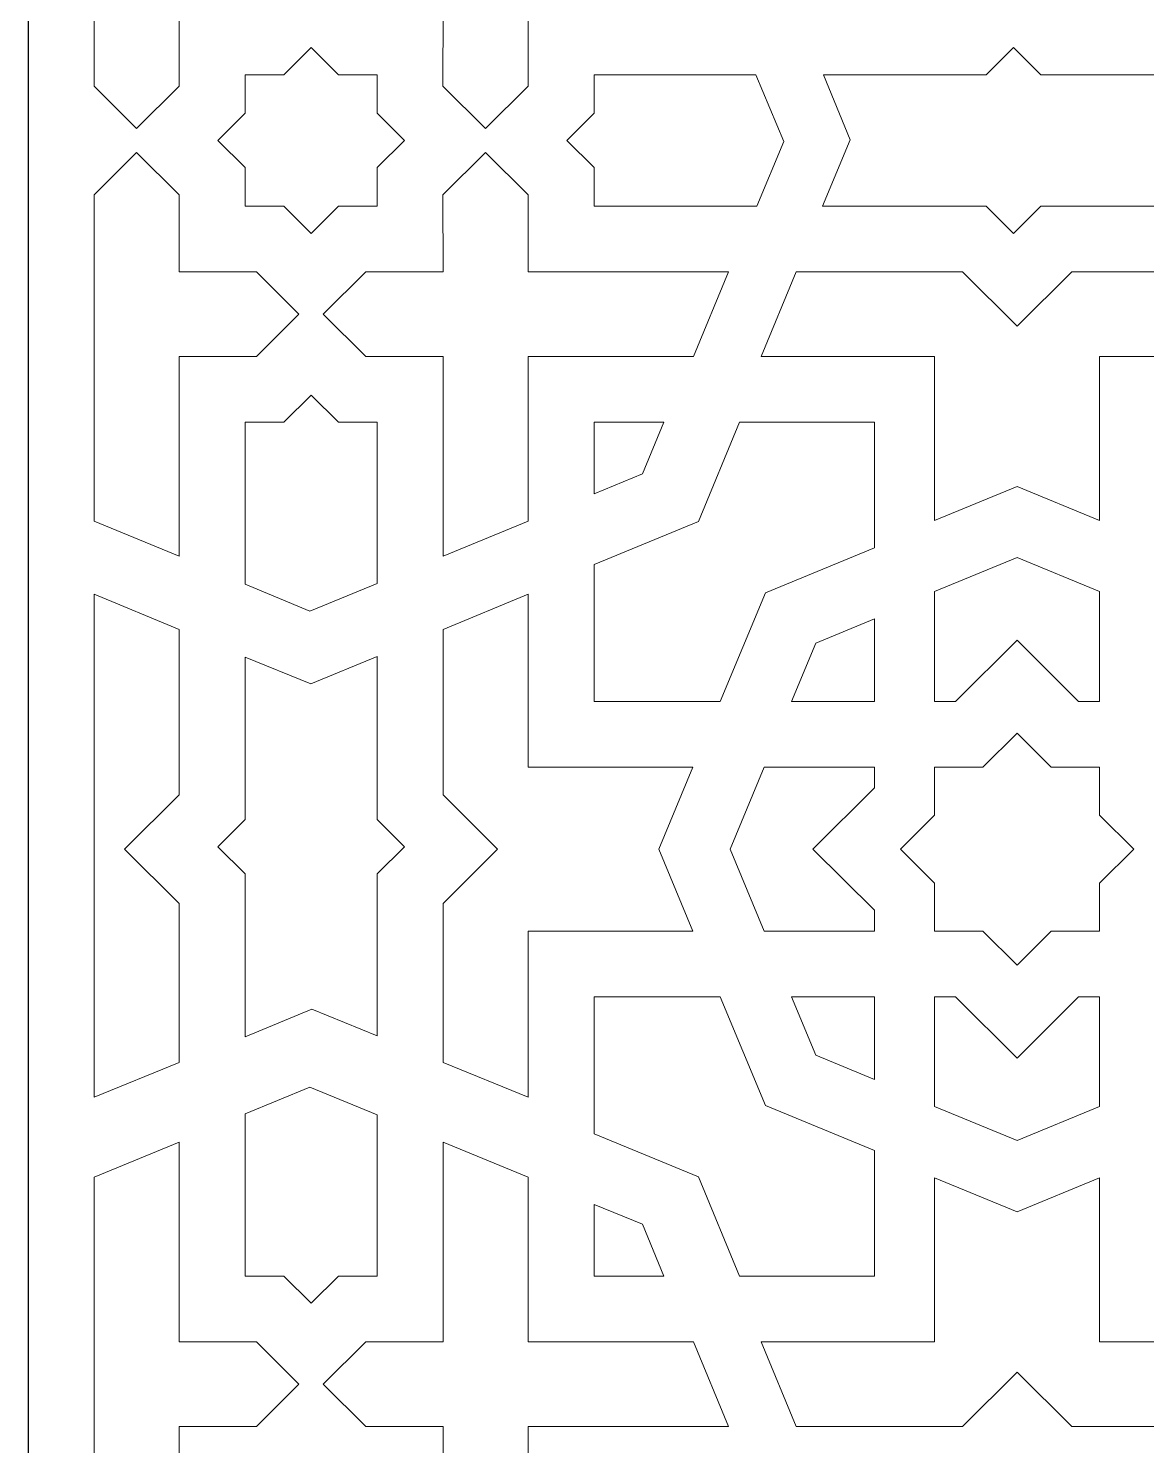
# Model space of a CAD drawing. Header units: millimetres. Extents: x -336 to 403, y -1299 to 1030.
# Drawn here: x -336 to 82, y -92 to 437 of the extents above; entities that cross this region are included whole.
import ezdxf

# ---------------------------------------------------------------- set-up
doc = ezdxf.new("R2010")
doc.units = ezdxf.units.MM
doc.header["$MEASUREMENT"] = 0
doc.layers.add('Plan 1', color=7, linetype='Continuous')

msp = doc.modelspace()

# ---------------------------------------------------------------- linework, layer by layer
msp.add_lwpolyline([(-335.87, 1030.36), (403.21, 1030.36), (403.21, -1298.6), (-335.87, -1298.6)], close=True)
at = {"layer": 'Plan 1', "color": 250, "lineweight": 20}
for points, knots in [([(-279.52, 476.19), (-279.52, 476.19), (-250.63, 476.19), (-250.63, 476.19), (-250.63, 476.19), (-250.63, 476.19), (-234.72, 460.36), (-234.72, 460.36), (-234.72, 460.36), (-234.72, 460.36), (-250.63, 444.53), (-250.63, 444.53), (-250.63, 444.53), (-250.63, 444.53), (-279.52, 444.53), (-279.52, 444.53), (-279.52, 444.53), (-279.52, 444.53), (-279.52, 444.53), (-279.52, 444.53), (-279.52, 444.53), (-279.52, 444.53), (-279.52, 444.53), (-279.52, 444.53), (-279.52, 444.53), (-279.52, 444.53), (-279.52, 415.77), (-279.52, 415.77), (-279.52, 415.77), (-279.52, 415.77), (-295.42, 399.94), (-295.42, 399.94), (-295.42, 399.94), (-295.42, 399.94), (-311.33, 415.77), (-311.33, 415.77), (-311.33, 415.77), (-311.33, 415.77), (-311.33, 444.53), (-311.33, 444.53), (-311.33, 444.53), (-311.33, 444.53), (-311.33, 476.19), (-311.33, 476.19), (-311.33, 476.19), (-311.33, 476.19), (-311.33, 536.86), (-311.33, 536.86), (-311.33, 536.86), (-311.33, 536.86), (-311.33, 536.86), (-311.33, 536.86), (-311.33, 536.86), (-311.33, 536.86), (-311.33, 537.67), (-311.33, 537.67), (-311.33, 537.67), (-311.33, 537.67), (-279.52, 550.79), (-279.52, 550.79), (-279.52, 550.79), (-279.52, 550.79), (-279.52, 549.97), (-279.52, 549.97), (-279.52, 549.97), (-279.52, 549.97), (-279.52, 549.97), (-279.52, 549.97), (-279.52, 549.97), (-279.52, 549.97), (-279.52, 476.19), (-279.52, 476.19)], [0, 0, 0, 0, 0.052632, 0.052632, 0.052632, 0.052632, 0.105263, 0.105263, 0.105263, 0.105263, 0.157895, 0.157895, 0.157895, 0.157895, 0.210526, 0.210526, 0.210526, 0.210526, 0.263158, 0.263158, 0.263158, 0.263158, 0.315789, 0.315789, 0.315789, 0.315789, 0.368421, 0.368421, 0.368421, 0.368421, 0.421053, 0.421053, 0.421053, 0.421053, 0.473684, 0.473684, 0.473684, 0.473684, 0.526316, 0.526316, 0.526316, 0.526316, 0.578947, 0.578947, 0.578947, 0.578947, 0.631579, 0.631579, 0.631579, 0.631579, 0.684211, 0.684211, 0.684211, 0.684211, 0.736842, 0.736842, 0.736842, 0.736842, 0.789474, 0.789474, 0.789474, 0.789474, 0.842105, 0.842105, 0.842105, 0.842105, 0.894737, 0.894737, 0.894737, 0.894737, 1, 1, 1, 1]), ([(-180.88, 476.19), (-180.88, 476.19), (-209.77, 476.19), (-209.77, 476.19), (-209.77, 476.19), (-209.77, 476.19), (-225.68, 460.36), (-225.68, 460.36), (-225.68, 460.36), (-225.68, 460.36), (-209.77, 444.53), (-209.77, 444.53), (-209.77, 444.53), (-209.77, 444.53), (-180.88, 444.53), (-180.88, 444.53), (-180.88, 444.53), (-180.88, 444.53), (-180.88, 444.53), (-180.88, 444.53), (-180.88, 444.53), (-180.88, 444.53), (-180.88, 444.53), (-180.88, 444.53), (-180.88, 444.53), (-180.88, 444.53), (-180.89, 415.77), (-180.89, 415.77), (-180.89, 415.77), (-180.89, 415.77), (-164.98, 399.94), (-164.98, 399.94), (-164.98, 399.94), (-164.98, 399.94), (-149.07, 415.77), (-149.07, 415.77), (-149.07, 415.77), (-149.07, 415.77), (-149.07, 444.53), (-149.07, 444.53), (-149.07, 444.53), (-149.07, 444.53), (-74.94, 444.53), (-74.94, 444.53), (-74.94, 444.53), (-74.94, 444.53), (-74.94, 444.53), (-74.94, 444.53), (-74.94, 444.53), (-74.94, 444.53), (-74.12, 444.53), (-74.12, 444.53), (-74.12, 444.53), (-74.12, 444.53), (-87.3, 476.19), (-87.3, 476.19), (-87.3, 476.19), (-87.3, 476.19), (-88.12, 476.19), (-88.12, 476.19), (-88.12, 476.19), (-88.12, 476.19), (-88.12, 476.19), (-88.12, 476.19), (-88.12, 476.19), (-88.12, 476.19), (-149.07, 476.19), (-149.07, 476.19), (-149.07, 476.19), (-149.07, 476.19), (-149.07, 536.86), (-149.07, 536.86), (-149.07, 536.86), (-149.07, 536.86), (-149.07, 536.86), (-149.07, 536.86), (-149.07, 536.86), (-149.07, 536.86), (-149.07, 537.67), (-149.07, 537.67), (-149.07, 537.67), (-149.07, 537.67), (-180.88, 550.79), (-180.88, 550.79), (-180.88, 550.79), (-180.88, 550.79), (-180.88, 549.97), (-180.88, 549.97), (-180.88, 549.97), (-180.88, 549.97), (-180.88, 549.97), (-180.88, 549.97), (-180.88, 549.97), (-180.88, 549.97), (-180.88, 476.19), (-180.88, 476.19)], [0, 0, 0, 0, 0.04, 0.04, 0.04, 0.04, 0.08, 0.08, 0.08, 0.08, 0.12, 0.12, 0.12, 0.12, 0.16, 0.16, 0.16, 0.16, 0.2, 0.2, 0.2, 0.2, 0.24, 0.24, 0.24, 0.24, 0.28, 0.28, 0.28, 0.28, 0.32, 0.32, 0.32, 0.32, 0.36, 0.36, 0.36, 0.36, 0.4, 0.4, 0.4, 0.4, 0.44, 0.44, 0.44, 0.44, 0.48, 0.48, 0.48, 0.48, 0.52, 0.52, 0.52, 0.52, 0.56, 0.56, 0.56, 0.56, 0.6, 0.6, 0.6, 0.6, 0.64, 0.64, 0.64, 0.64, 0.68, 0.68, 0.68, 0.68, 0.72, 0.72, 0.72, 0.72, 0.76, 0.76, 0.76, 0.76, 0.8, 0.8, 0.8, 0.8, 0.84, 0.84, 0.84, 0.84, 0.88, 0.88, 0.88, 0.88, 0.92, 0.92, 0.92, 0.92, 1, 1, 1, 1]), ([(-254.86, 370.9), (-254.86, 370.9), (-240.41, 370.9), (-240.41, 370.9), (-240.41, 370.9), (-240.41, 370.9), (-230.2, 360.73), (-230.2, 360.73), (-230.2, 360.73), (-230.2, 360.73), (-219.99, 370.9), (-219.99, 370.9), (-219.99, 370.9), (-219.99, 370.9), (-205.54, 370.9), (-205.54, 370.9), (-205.54, 370.9), (-205.54, 370.9), (-205.54, 385.28), (-205.54, 385.28), (-205.54, 385.28), (-205.54, 385.28), (-195.33, 395.44), (-195.33, 395.44), (-195.33, 395.44), (-195.33, 395.44), (-205.54, 405.61), (-205.54, 405.61), (-205.54, 405.61), (-205.54, 405.61), (-205.54, 419.98), (-205.54, 419.98), (-205.54, 419.98), (-205.54, 419.98), (-219.99, 419.98), (-219.99, 419.98), (-219.99, 419.98), (-219.99, 419.98), (-230.2, 430.15), (-230.2, 430.15), (-230.2, 430.15), (-230.2, 430.15), (-240.41, 419.98), (-240.41, 419.98), (-240.41, 419.98), (-240.41, 419.98), (-254.86, 419.98), (-254.86, 419.98), (-254.86, 419.98), (-254.86, 419.98), (-254.86, 405.61), (-254.86, 405.61), (-254.86, 405.61), (-254.86, 405.61), (-265.07, 395.44), (-265.07, 395.44), (-265.07, 395.44), (-265.07, 395.44), (-254.86, 385.28), (-254.86, 385.28), (-254.86, 385.28), (-254.86, 385.28), (-254.86, 370.9), (-254.86, 370.9)], [0, 0, 0, 0, 0.058824, 0.058824, 0.058824, 0.058824, 0.117647, 0.117647, 0.117647, 0.117647, 0.176471, 0.176471, 0.176471, 0.176471, 0.235294, 0.235294, 0.235294, 0.235294, 0.294118, 0.294118, 0.294118, 0.294118, 0.352941, 0.352941, 0.352941, 0.352941, 0.411765, 0.411765, 0.411765, 0.411765, 0.470588, 0.470588, 0.470588, 0.470588, 0.529412, 0.529412, 0.529412, 0.529412, 0.588235, 0.588235, 0.588235, 0.588235, 0.647059, 0.647059, 0.647059, 0.647059, 0.705882, 0.705882, 0.705882, 0.705882, 0.764706, 0.764706, 0.764706, 0.764706, 0.823529, 0.823529, 0.823529, 0.823529, 0.882353, 0.882353, 0.882353, 0.882353, 1, 1, 1, 1]), ([(-254.86, 419.98), (-254.86, 419.98), (-240.41, 419.98), (-240.41, 419.98), (-240.41, 419.98), (-240.41, 419.98), (-230.2, 430.15), (-230.2, 430.15), (-230.2, 430.15), (-230.2, 430.15), (-219.99, 419.98), (-219.99, 419.98), (-219.99, 419.98), (-219.99, 419.98), (-205.54, 419.98), (-205.54, 419.98), (-205.54, 419.98), (-205.54, 419.98), (-205.54, 405.61), (-205.54, 405.61), (-205.54, 405.61), (-205.54, 405.61), (-195.33, 395.44), (-195.33, 395.44), (-195.33, 395.44), (-195.33, 395.44), (-205.54, 385.28), (-205.54, 385.28), (-205.54, 385.28), (-205.54, 385.28), (-205.54, 370.9), (-205.54, 370.9), (-205.54, 370.9), (-205.54, 370.9), (-219.99, 370.9), (-219.99, 370.9), (-219.99, 370.9), (-219.99, 370.9), (-230.2, 360.73), (-230.2, 360.73), (-230.2, 360.73), (-230.2, 360.73), (-240.41, 370.9), (-240.41, 370.9), (-240.41, 370.9), (-240.41, 370.9), (-254.86, 370.9), (-254.86, 370.9), (-254.86, 370.9), (-254.86, 370.9), (-254.86, 385.28), (-254.86, 385.28), (-254.86, 385.28), (-254.86, 385.28), (-265.07, 395.44), (-265.07, 395.44), (-265.07, 395.44), (-265.07, 395.44), (-254.86, 405.61), (-254.86, 405.61), (-254.86, 405.61), (-254.86, 405.61), (-254.86, 419.98), (-254.86, 419.98)], [0, 0, 0, 0, 0.058824, 0.058824, 0.058824, 0.058824, 0.117647, 0.117647, 0.117647, 0.117647, 0.176471, 0.176471, 0.176471, 0.176471, 0.235294, 0.235294, 0.235294, 0.235294, 0.294118, 0.294118, 0.294118, 0.294118, 0.352941, 0.352941, 0.352941, 0.352941, 0.411765, 0.411765, 0.411765, 0.411765, 0.470588, 0.470588, 0.470588, 0.470588, 0.529412, 0.529412, 0.529412, 0.529412, 0.588235, 0.588235, 0.588235, 0.588235, 0.647059, 0.647059, 0.647059, 0.647059, 0.705882, 0.705882, 0.705882, 0.705882, 0.764706, 0.764706, 0.764706, 0.764706, 0.823529, 0.823529, 0.823529, 0.823529, 0.882353, 0.882353, 0.882353, 0.882353, 1, 1, 1, 1]), ([(22.17, 419.98), (22.17, 419.98), (32.39, 430.15), (32.39, 430.15), (32.39, 430.15), (32.39, 430.15), (42.6, 419.98), (42.6, 419.98), (42.6, 419.98), (42.6, 419.98), (103.77, 419.98), (103.77, 419.98), (103.77, 419.98), (103.77, 419.98), (93.53, 395.38), (93.53, 395.38), (93.53, 395.38), (93.53, 395.38), (103.57, 370.9), (103.57, 370.9), (103.57, 370.9), (103.57, 370.9), (42.6, 370.9), (42.6, 370.9), (42.6, 370.9), (42.6, 370.9), (32.39, 360.73), (32.39, 360.73), (32.39, 360.73), (32.39, 360.73), (22.17, 370.9), (22.17, 370.9), (22.17, 370.9), (22.17, 370.9), (-38.99, 370.9), (-38.99, 370.9), (-38.99, 370.9), (-38.99, 370.9), (-28.66, 395.72), (-28.66, 395.72), (-28.66, 395.72), (-28.66, 395.72), (-38.62, 419.98), (-38.62, 419.98), (-38.62, 419.98), (-38.62, 419.98), (22.17, 419.98), (22.17, 419.98)], [0, 0, 0, 0, 0.076923, 0.076923, 0.076923, 0.076923, 0.153846, 0.153846, 0.153846, 0.153846, 0.230769, 0.230769, 0.230769, 0.230769, 0.307692, 0.307692, 0.307692, 0.307692, 0.384615, 0.384615, 0.384615, 0.384615, 0.461538, 0.461538, 0.461538, 0.461538, 0.538462, 0.538462, 0.538462, 0.538462, 0.615385, 0.615385, 0.615385, 0.615385, 0.692308, 0.692308, 0.692308, 0.692308, 0.769231, 0.769231, 0.769231, 0.769231, 0.846154, 0.846154, 0.846154, 0.846154, 1, 1, 1, 1]), ([(-124.42, 419.98), (-124.42, 419.98), (-124.42, 405.61), (-124.42, 405.61), (-124.42, 405.61), (-124.42, 405.61), (-134.63, 395.44), (-134.63, 395.44), (-134.63, 395.44), (-134.63, 395.44), (-124.42, 385.28), (-124.42, 385.28), (-124.42, 385.28), (-124.42, 385.28), (-124.42, 370.9), (-124.42, 370.9), (-124.42, 370.9), (-124.42, 370.9), (-63.57, 370.9), (-63.57, 370.9), (-63.57, 370.9), (-63.57, 370.9), (-53.52, 395.03), (-53.52, 395.03), (-53.52, 395.03), (-53.52, 395.03), (-63.91, 419.98), (-63.91, 419.98), (-63.91, 419.98), (-63.91, 419.98), (-124.42, 419.98), (-124.42, 419.98)], [0, 0, 0, 0, 0.111111, 0.111111, 0.111111, 0.111111, 0.222222, 0.222222, 0.222222, 0.222222, 0.333333, 0.333333, 0.333333, 0.333333, 0.444444, 0.444444, 0.444444, 0.444444, 0.555556, 0.555556, 0.555556, 0.555556, 0.666667, 0.666667, 0.666667, 0.666667, 0.777778, 0.777778, 0.777778, 0.777778, 1, 1, 1, 1]), ([(-279.52, 314.7), (-279.52, 314.7), (-250.63, 314.7), (-250.63, 314.7), (-250.63, 314.7), (-250.63, 314.7), (-234.72, 330.53), (-234.72, 330.53), (-234.72, 330.53), (-234.72, 330.53), (-250.63, 346.36), (-250.63, 346.36), (-250.63, 346.36), (-250.63, 346.36), (-279.52, 346.36), (-279.52, 346.36), (-279.52, 346.36), (-279.52, 346.36), (-279.52, 346.36), (-279.52, 346.36), (-279.52, 346.36), (-279.52, 346.36), (-279.52, 346.36), (-279.52, 346.36), (-279.52, 346.36), (-279.52, 346.36), (-279.52, 375.11), (-279.52, 375.11), (-279.52, 375.11), (-279.52, 375.11), (-295.42, 390.94), (-295.42, 390.94), (-295.42, 390.94), (-295.42, 390.94), (-311.33, 375.11), (-311.33, 375.11), (-311.33, 375.11), (-311.33, 375.11), (-311.33, 346.36), (-311.33, 346.36), (-311.33, 346.36), (-311.33, 346.36), (-311.33, 314.7), (-311.33, 314.7), (-311.33, 314.7), (-311.33, 314.7), (-311.33, 254.02), (-311.33, 254.02), (-311.33, 254.02), (-311.33, 254.02), (-311.33, 254.02), (-311.33, 254.02), (-311.33, 254.02), (-311.33, 254.02), (-311.33, 253.21), (-311.33, 253.21), (-311.33, 253.21), (-311.33, 253.21), (-279.52, 240.09), (-279.52, 240.09), (-279.52, 240.09), (-279.52, 240.09), (-279.52, 240.91), (-279.52, 240.91), (-279.52, 240.91), (-279.52, 240.91), (-279.52, 240.91), (-279.52, 240.91), (-279.52, 240.91), (-279.52, 240.91), (-279.52, 314.7), (-279.52, 314.7)], [0, 0, 0, 0, 0.052632, 0.052632, 0.052632, 0.052632, 0.105263, 0.105263, 0.105263, 0.105263, 0.157895, 0.157895, 0.157895, 0.157895, 0.210526, 0.210526, 0.210526, 0.210526, 0.263158, 0.263158, 0.263158, 0.263158, 0.315789, 0.315789, 0.315789, 0.315789, 0.368421, 0.368421, 0.368421, 0.368421, 0.421053, 0.421053, 0.421053, 0.421053, 0.473684, 0.473684, 0.473684, 0.473684, 0.526316, 0.526316, 0.526316, 0.526316, 0.578947, 0.578947, 0.578947, 0.578947, 0.631579, 0.631579, 0.631579, 0.631579, 0.684211, 0.684211, 0.684211, 0.684211, 0.736842, 0.736842, 0.736842, 0.736842, 0.789474, 0.789474, 0.789474, 0.789474, 0.842105, 0.842105, 0.842105, 0.842105, 0.894737, 0.894737, 0.894737, 0.894737, 1, 1, 1, 1]), ([(-180.88, 314.7), (-180.88, 314.7), (-209.77, 314.7), (-209.77, 314.7), (-209.77, 314.7), (-209.77, 314.7), (-225.68, 330.53), (-225.68, 330.53), (-225.68, 330.53), (-225.68, 330.53), (-209.77, 346.36), (-209.77, 346.36), (-209.77, 346.36), (-209.77, 346.36), (-180.88, 346.36), (-180.88, 346.36), (-180.88, 346.36), (-180.88, 346.36), (-180.88, 346.36), (-180.88, 346.36), (-180.88, 346.36), (-180.88, 346.36), (-180.88, 346.36), (-180.88, 346.36), (-180.88, 346.36), (-180.88, 346.36), (-180.89, 375.11), (-180.89, 375.11), (-180.89, 375.11), (-180.89, 375.11), (-164.98, 390.94), (-164.98, 390.94), (-164.98, 390.94), (-164.98, 390.94), (-149.07, 375.11), (-149.07, 375.11), (-149.07, 375.11), (-149.07, 375.11), (-149.07, 346.36), (-149.07, 346.36), (-149.07, 346.36), (-149.07, 346.36), (-74.94, 346.36), (-74.94, 346.36), (-74.94, 346.36), (-74.94, 346.36), (-74.94, 346.36), (-74.94, 346.36), (-74.94, 346.36), (-74.94, 346.36), (-74.12, 346.36), (-74.12, 346.36), (-74.12, 346.36), (-74.12, 346.36), (-87.3, 314.7), (-87.3, 314.7), (-87.3, 314.7), (-87.3, 314.7), (-88.12, 314.7), (-88.12, 314.7), (-88.12, 314.7), (-88.12, 314.7), (-88.12, 314.7), (-88.12, 314.7), (-88.12, 314.7), (-88.12, 314.7), (-149.07, 314.7), (-149.07, 314.7), (-149.07, 314.7), (-149.07, 314.7), (-149.07, 254.02), (-149.07, 254.02), (-149.07, 254.02), (-149.07, 254.02), (-149.07, 254.02), (-149.07, 254.02), (-149.07, 254.02), (-149.07, 254.02), (-149.07, 253.21), (-149.07, 253.21), (-149.07, 253.21), (-149.07, 253.21), (-180.88, 240.09), (-180.88, 240.09), (-180.88, 240.09), (-180.88, 240.09), (-180.88, 240.91), (-180.88, 240.91), (-180.88, 240.91), (-180.88, 240.91), (-180.88, 240.91), (-180.88, 240.91), (-180.88, 240.91), (-180.88, 240.91), (-180.88, 314.7), (-180.88, 314.7)], [0, 0, 0, 0, 0.04, 0.04, 0.04, 0.04, 0.08, 0.08, 0.08, 0.08, 0.12, 0.12, 0.12, 0.12, 0.16, 0.16, 0.16, 0.16, 0.2, 0.2, 0.2, 0.2, 0.24, 0.24, 0.24, 0.24, 0.28, 0.28, 0.28, 0.28, 0.32, 0.32, 0.32, 0.32, 0.36, 0.36, 0.36, 0.36, 0.4, 0.4, 0.4, 0.4, 0.44, 0.44, 0.44, 0.44, 0.48, 0.48, 0.48, 0.48, 0.52, 0.52, 0.52, 0.52, 0.56, 0.56, 0.56, 0.56, 0.6, 0.6, 0.6, 0.6, 0.64, 0.64, 0.64, 0.64, 0.68, 0.68, 0.68, 0.68, 0.72, 0.72, 0.72, 0.72, 0.76, 0.76, 0.76, 0.76, 0.8, 0.8, 0.8, 0.8, 0.84, 0.84, 0.84, 0.84, 0.88, 0.88, 0.88, 0.88, 0.92, 0.92, 0.92, 0.92, 1, 1, 1, 1]), ([(126.83, 314.7), (126.83, 314.7), (113.84, 346.36), (113.84, 346.36), (113.84, 346.36), (113.84, 346.36), (54.1, 346.36), (54.1, 346.36), (54.1, 346.36), (54.1, 346.36), (33.67, 326.03), (33.67, 326.03), (33.67, 326.03), (33.67, 326.03), (13.24, 346.36), (13.24, 346.36), (13.24, 346.36), (13.24, 346.36), (-48.83, 346.36), (-48.83, 346.36), (-48.83, 346.36), (-48.83, 346.36), (-62.01, 314.7), (-62.01, 314.7), (-62.01, 314.7), (-62.01, 314.7), (2.85, 314.7), (2.85, 314.7), (2.85, 314.7), (2.85, 314.7), (2.85, 253.41), (2.85, 253.41), (2.85, 253.41), (2.85, 253.41), (33.67, 266.12), (33.67, 266.12), (33.67, 266.12), (33.67, 266.12), (64.49, 253.41), (64.49, 253.41), (64.49, 253.41), (64.49, 253.41), (64.49, 314.7), (64.49, 314.7), (64.49, 314.7), (64.49, 314.7), (126.83, 314.7), (126.83, 314.7)], [0, 0, 0, 0, 0.076923, 0.076923, 0.076923, 0.076923, 0.153846, 0.153846, 0.153846, 0.153846, 0.230769, 0.230769, 0.230769, 0.230769, 0.307692, 0.307692, 0.307692, 0.307692, 0.384615, 0.384615, 0.384615, 0.384615, 0.461538, 0.461538, 0.461538, 0.461538, 0.538462, 0.538462, 0.538462, 0.538462, 0.615385, 0.615385, 0.615385, 0.615385, 0.692308, 0.692308, 0.692308, 0.692308, 0.769231, 0.769231, 0.769231, 0.769231, 0.846154, 0.846154, 0.846154, 0.846154, 1, 1, 1, 1]), ([(-205.54, 290.15), (-205.54, 290.15), (-219.99, 290.15), (-219.99, 290.15), (-219.99, 290.15), (-219.99, 290.15), (-230.2, 300.32), (-230.2, 300.32), (-230.2, 300.32), (-230.2, 300.32), (-240.41, 290.15), (-240.41, 290.15), (-240.41, 290.15), (-240.41, 290.15), (-254.86, 290.15), (-254.86, 290.15), (-254.86, 290.15), (-254.86, 290.15), (-254.86, 229.59), (-254.86, 229.59), (-254.86, 229.59), (-254.86, 229.59), (-230.61, 219.59), (-230.61, 219.59), (-230.61, 219.59), (-230.61, 219.59), (-205.54, 229.93), (-205.54, 229.93), (-205.54, 229.93), (-205.54, 229.93), (-205.54, 290.15), (-205.54, 290.15)], [0, 0, 0, 0, 0.111111, 0.111111, 0.111111, 0.111111, 0.222222, 0.222222, 0.222222, 0.222222, 0.333333, 0.333333, 0.333333, 0.333333, 0.444444, 0.444444, 0.444444, 0.444444, 0.555556, 0.555556, 0.555556, 0.555556, 0.666667, 0.666667, 0.666667, 0.666667, 0.777778, 0.777778, 0.777778, 0.777778, 1, 1, 1, 1]), ([(-98.33, 290.15), (-98.33, 290.15), (-106.38, 270.81), (-106.38, 270.81), (-106.38, 270.81), (-106.38, 270.81), (-124.42, 263.38), (-124.42, 263.38), (-124.42, 263.38), (-124.42, 263.38), (-124.42, 290.15), (-124.42, 290.15), (-124.42, 290.15), (-124.42, 290.15), (-98.33, 290.15), (-98.33, 290.15)], [0, 0, 0, 0, 0.2, 0.2, 0.2, 0.2, 0.4, 0.4, 0.4, 0.4, 0.6, 0.6, 0.6, 0.6, 1, 1, 1, 1]), ([(-19.62, 290.15), (-19.62, 290.15), (-19.62, 243.24), (-19.62, 243.24), (-19.62, 243.24), (-19.62, 243.24), (-60.39, 226.43), (-60.39, 226.43), (-60.39, 226.43), (-60.39, 226.43), (-77.28, 185.85), (-77.28, 185.85), (-77.28, 185.85), (-77.28, 185.85), (-124.42, 185.85), (-124.42, 185.85), (-124.42, 185.85), (-124.42, 185.85), (-124.42, 237.04), (-124.42, 237.04), (-124.42, 237.04), (-124.42, 237.04), (-85.45, 253.11), (-85.45, 253.11), (-85.45, 253.11), (-85.45, 253.11), (-70.03, 290.15), (-70.03, 290.15), (-70.03, 290.15), (-70.03, 290.15), (-19.62, 290.15), (-19.62, 290.15)], [0, 0, 0, 0, 0.111111, 0.111111, 0.111111, 0.111111, 0.222222, 0.222222, 0.222222, 0.222222, 0.333333, 0.333333, 0.333333, 0.333333, 0.444444, 0.444444, 0.444444, 0.444444, 0.555556, 0.555556, 0.555556, 0.555556, 0.666667, 0.666667, 0.666667, 0.666667, 0.777778, 0.777778, 0.777778, 0.777778, 1, 1, 1, 1]), ([(64.49, 185.85), (64.49, 185.85), (56.65, 185.85), (56.65, 185.85), (56.65, 185.85), (56.65, 185.85), (33.67, 208.72), (33.67, 208.72), (33.67, 208.72), (33.67, 208.72), (10.69, 185.85), (10.69, 185.85), (10.69, 185.85), (10.69, 185.85), (2.85, 185.85), (2.85, 185.85), (2.85, 185.85), (2.85, 185.85), (2.85, 226.85), (2.85, 226.85), (2.85, 226.85), (2.85, 226.85), (33.67, 239.55), (33.67, 239.55), (33.67, 239.55), (33.67, 239.55), (64.49, 226.85), (64.49, 226.85), (64.49, 226.85), (64.49, 226.85), (64.49, 185.85), (64.49, 185.85)], [0, 0, 0, 0, 0.111111, 0.111111, 0.111111, 0.111111, 0.222222, 0.222222, 0.222222, 0.222222, 0.333333, 0.333333, 0.333333, 0.333333, 0.444444, 0.444444, 0.444444, 0.444444, 0.555556, 0.555556, 0.555556, 0.555556, 0.666667, 0.666667, 0.666667, 0.666667, 0.777778, 0.777778, 0.777778, 0.777778, 1, 1, 1, 1]), ([(-311.33, 37.91), (-311.33, 37.91), (-279.52, 50.84), (-279.52, 50.84), (-279.52, 50.84), (-279.52, 50.84), (-279.52, 110.3), (-279.52, 110.3), (-279.52, 110.3), (-279.52, 110.3), (-299.94, 130.63), (-299.94, 130.63), (-299.94, 130.63), (-299.94, 130.63), (-279.52, 150.96), (-279.52, 150.96), (-279.52, 150.96), (-279.52, 150.96), (-279.52, 212.74), (-279.52, 212.74), (-279.52, 212.74), (-279.52, 212.74), (-311.33, 225.86), (-311.33, 225.86), (-311.33, 225.86), (-311.33, 225.86), (-311.33, 161.31), (-311.33, 161.31), (-311.33, 161.31), (-311.33, 161.31), (-311.33, 99.95), (-311.33, 99.95), (-311.33, 99.95), (-311.33, 99.95), (-311.33, 37.91), (-311.33, 37.91)], [0, 0, 0, 0, 0.1, 0.1, 0.1, 0.1, 0.2, 0.2, 0.2, 0.2, 0.3, 0.3, 0.3, 0.3, 0.4, 0.4, 0.4, 0.4, 0.5, 0.5, 0.5, 0.5, 0.6, 0.6, 0.6, 0.6, 0.7, 0.7, 0.7, 0.7, 0.8, 0.8, 0.8, 0.8, 1, 1, 1, 1]), ([(-149.07, 37.91), (-149.07, 37.91), (-180.88, 50.84), (-180.88, 50.84), (-180.88, 50.84), (-180.88, 50.84), (-180.88, 110.3), (-180.88, 110.3), (-180.88, 110.3), (-180.88, 110.3), (-160.46, 130.63), (-160.46, 130.63), (-160.46, 130.63), (-160.46, 130.63), (-180.88, 150.96), (-180.88, 150.96), (-180.88, 150.96), (-180.88, 150.96), (-180.88, 212.74), (-180.88, 212.74), (-180.88, 212.74), (-180.88, 212.74), (-149.07, 225.86), (-149.07, 225.86), (-149.07, 225.86), (-149.07, 225.86), (-149.07, 161.31), (-149.07, 161.31), (-149.07, 161.31), (-149.07, 161.31), (-87.5, 161.31), (-87.5, 161.31), (-87.5, 161.31), (-87.5, 161.31), (-100.27, 130.63), (-100.27, 130.63), (-100.27, 130.63), (-100.27, 130.63), (-87.5, 99.95), (-87.5, 99.95), (-87.5, 99.95), (-87.5, 99.95), (-149.07, 99.95), (-149.07, 99.95), (-149.07, 99.95), (-149.07, 99.95), (-149.07, 37.91), (-149.07, 37.91)], [0, 0, 0, 0, 0.076923, 0.076923, 0.076923, 0.076923, 0.153846, 0.153846, 0.153846, 0.153846, 0.230769, 0.230769, 0.230769, 0.230769, 0.307692, 0.307692, 0.307692, 0.307692, 0.384615, 0.384615, 0.384615, 0.384615, 0.461538, 0.461538, 0.461538, 0.461538, 0.538462, 0.538462, 0.538462, 0.538462, 0.615385, 0.615385, 0.615385, 0.615385, 0.692308, 0.692308, 0.692308, 0.692308, 0.769231, 0.769231, 0.769231, 0.769231, 0.846154, 0.846154, 0.846154, 0.846154, 1, 1, 1, 1]), ([(-19.62, 185.85), (-19.62, 185.85), (-50.59, 185.85), (-50.59, 185.85), (-50.59, 185.85), (-50.59, 185.85), (-41.52, 207.65), (-41.52, 207.65), (-41.52, 207.65), (-41.52, 207.65), (-19.62, 216.68), (-19.62, 216.68), (-19.62, 216.68), (-19.62, 216.68), (-19.62, 185.85), (-19.62, 185.85)], [0, 0, 0, 0, 0.2, 0.2, 0.2, 0.2, 0.4, 0.4, 0.4, 0.4, 0.6, 0.6, 0.6, 0.6, 1, 1, 1, 1]), ([(-205.54, 121.37), (-205.54, 121.37), (-195.33, 131.53), (-195.33, 131.53), (-195.33, 131.53), (-195.33, 131.53), (-205.54, 141.7), (-205.54, 141.7), (-205.54, 141.7), (-205.54, 141.7), (-205.54, 202.58), (-205.54, 202.58), (-205.54, 202.58), (-205.54, 202.58), (-230.27, 192.38), (-230.27, 192.38), (-230.27, 192.38), (-230.27, 192.38), (-254.86, 202.38), (-254.86, 202.38), (-254.86, 202.38), (-254.86, 202.38), (-254.86, 141.7), (-254.86, 141.7), (-254.86, 141.7), (-254.86, 141.7), (-265.07, 131.53), (-265.07, 131.53), (-265.07, 131.53), (-265.07, 131.53), (-254.86, 121.37), (-254.86, 121.37), (-254.86, 121.37), (-254.86, 121.37), (-254.86, 60.49), (-254.86, 60.49), (-254.86, 60.49), (-254.86, 60.49), (-229.92, 70.77), (-229.92, 70.77), (-229.92, 70.77), (-229.92, 70.77), (-205.54, 60.86), (-205.54, 60.86), (-205.54, 60.86), (-205.54, 60.86), (-205.54, 121.37), (-205.54, 121.37)], [0, 0, 0, 0, 0.076923, 0.076923, 0.076923, 0.076923, 0.153846, 0.153846, 0.153846, 0.153846, 0.230769, 0.230769, 0.230769, 0.230769, 0.307692, 0.307692, 0.307692, 0.307692, 0.384615, 0.384615, 0.384615, 0.384615, 0.461538, 0.461538, 0.461538, 0.461538, 0.538462, 0.538462, 0.538462, 0.538462, 0.615385, 0.615385, 0.615385, 0.615385, 0.692308, 0.692308, 0.692308, 0.692308, 0.769231, 0.769231, 0.769231, 0.769231, 0.846154, 0.846154, 0.846154, 0.846154, 1, 1, 1, 1]), ([(77.26, 130.63), (77.26, 130.63), (77.26, 130.63), (77.26, 130.63), (77.26, 130.63), (77.26, 130.63), (77.26, 130.63), (77.26, 130.63), (77.26, 130.63), (77.26, 130.63), (77.26, 130.63), (77.26, 130.63), (77.26, 130.63), (77.26, 130.63), (64.49, 143.34), (64.49, 143.34), (64.49, 143.34), (64.49, 143.34), (64.49, 161.31), (64.49, 161.31), (64.49, 161.31), (64.49, 161.31), (64.49, 161.31), (64.49, 161.31), (64.49, 161.31), (64.49, 161.31), (46.44, 161.31), (46.44, 161.31), (46.44, 161.31), (46.44, 161.31), (33.67, 174.01), (33.67, 174.01), (33.67, 174.01), (33.67, 174.01), (33.67, 174.01), (33.67, 174.01), (33.67, 174.01), (33.67, 174.01), (20.9, 161.31), (20.9, 161.31), (20.9, 161.31), (20.9, 161.31), (2.85, 161.31), (2.85, 161.31), (2.85, 161.31), (2.85, 161.31), (2.85, 161.31), (2.85, 161.31), (2.85, 161.31), (2.85, 161.31), (2.85, 161.31), (2.85, 161.31), (2.85, 161.31), (2.85, 161.31), (2.85, 143.34), (2.85, 143.34), (2.85, 143.34), (2.85, 143.34), (-9.92, 130.63), (-9.92, 130.63), (-9.92, 130.63), (-9.92, 130.63), (-9.92, 130.63), (-9.92, 130.63), (-9.92, 130.63), (-9.92, 130.63), (-9.92, 130.63), (-9.92, 130.63), (-9.92, 130.63), (-9.92, 130.63), (-9.92, 130.63), (-9.92, 130.63), (-9.92, 130.63), (-9.92, 130.63), (-9.92, 130.63), (-9.92, 130.63), (-9.92, 130.63), (-9.92, 130.63), (-9.92, 130.63), (-9.92, 130.63), (-9.92, 130.63), (-9.92, 130.63), (-9.92, 130.63), (-9.92, 130.63), (-9.92, 130.63), (-9.92, 130.63), (-9.92, 130.63), (-9.92, 130.63), (-9.92, 130.63), (-9.92, 130.63), (2.85, 117.92), (2.85, 117.92), (2.85, 117.92), (2.85, 117.92), (2.85, 99.95), (2.85, 99.95), (2.85, 99.95), (2.85, 99.95), (2.85, 99.95), (2.85, 99.95), (2.85, 99.95), (2.85, 99.95), (20.9, 99.95), (20.9, 99.95), (20.9, 99.95), (20.9, 99.95), (33.67, 87.24), (33.67, 87.24), (33.67, 87.24), (33.67, 87.24), (33.67, 87.24), (33.67, 87.24), (33.67, 87.24), (33.67, 87.24), (33.67, 87.24), (33.67, 87.24), (33.67, 87.24), (33.67, 87.24), (46.44, 99.95), (46.44, 99.95), (46.44, 99.95), (46.44, 99.95), (64.49, 99.95), (64.49, 99.95), (64.49, 99.95), (64.49, 99.95), (64.49, 99.95), (64.49, 99.95), (64.49, 99.95), (64.49, 99.95), (64.49, 99.95), (64.49, 99.95), (64.49, 99.95), (64.49, 99.95), (64.49, 99.95), (64.49, 99.95), (64.49, 99.95), (64.49, 99.95), (64.49, 99.95), (64.49, 99.95), (64.49, 99.95), (64.49, 99.95), (64.49, 117.92), (64.49, 117.92), (64.49, 117.92), (64.49, 117.92), (77.26, 130.63), (77.26, 130.63), (77.26, 130.63), (77.26, 130.63), (77.26, 130.63), (77.26, 130.63), (77.26, 130.63), (77.26, 130.63), (77.26, 130.63), (77.26, 130.63)], [0, 0, 0, 0, 0.025, 0.025, 0.025, 0.025, 0.05, 0.05, 0.05, 0.05, 0.075, 0.075, 0.075, 0.075, 0.1, 0.1, 0.1, 0.1, 0.125, 0.125, 0.125, 0.125, 0.15, 0.15, 0.15, 0.15, 0.175, 0.175, 0.175, 0.175, 0.2, 0.2, 0.2, 0.2, 0.225, 0.225, 0.225, 0.225, 0.25, 0.25, 0.25, 0.25, 0.275, 0.275, 0.275, 0.275, 0.3, 0.3, 0.3, 0.3, 0.325, 0.325, 0.325, 0.325, 0.35, 0.35, 0.35, 0.35, 0.375, 0.375, 0.375, 0.375, 0.4, 0.4, 0.4, 0.4, 0.425, 0.425, 0.425, 0.425, 0.45, 0.45, 0.45, 0.45, 0.475, 0.475, 0.475, 0.475, 0.5, 0.5, 0.5, 0.5, 0.525, 0.525, 0.525, 0.525, 0.55, 0.55, 0.55, 0.55, 0.575, 0.575, 0.575, 0.575, 0.6, 0.6, 0.6, 0.6, 0.625, 0.625, 0.625, 0.625, 0.65, 0.65, 0.65, 0.65, 0.675, 0.675, 0.675, 0.675, 0.7, 0.7, 0.7, 0.7, 0.725, 0.725, 0.725, 0.725, 0.75, 0.75, 0.75, 0.75, 0.775, 0.775, 0.775, 0.775, 0.8, 0.8, 0.8, 0.8, 0.825, 0.825, 0.825, 0.825, 0.85, 0.85, 0.85, 0.85, 0.875, 0.875, 0.875, 0.875, 0.9, 0.9, 0.9, 0.9, 0.925, 0.925, 0.925, 0.925, 0.95, 0.95, 0.95, 0.95, 1, 1, 1, 1]), ([(-19.62, 99.95), (-19.62, 99.95), (-19.62, 107.76), (-19.62, 107.76), (-19.62, 107.76), (-19.62, 107.76), (-42.6, 130.63), (-42.6, 130.63), (-42.6, 130.63), (-42.6, 130.63), (-19.62, 153.5), (-19.62, 153.5), (-19.62, 153.5), (-19.62, 153.5), (-19.62, 161.31), (-19.62, 161.31), (-19.62, 161.31), (-19.62, 161.31), (-60.81, 161.31), (-60.81, 161.31), (-60.81, 161.31), (-60.81, 161.31), (-73.58, 130.63), (-73.58, 130.63), (-73.58, 130.63), (-73.58, 130.63), (-60.81, 99.95), (-60.81, 99.95), (-60.81, 99.95), (-60.81, 99.95), (-19.62, 99.95), (-19.62, 99.95)], [0, 0, 0, 0, 0.111111, 0.111111, 0.111111, 0.111111, 0.222222, 0.222222, 0.222222, 0.222222, 0.333333, 0.333333, 0.333333, 0.333333, 0.444444, 0.444444, 0.444444, 0.444444, 0.555556, 0.555556, 0.555556, 0.555556, 0.666667, 0.666667, 0.666667, 0.666667, 0.777778, 0.777778, 0.777778, 0.777778, 1, 1, 1, 1]), ([(-19.62, -28.9), (-19.62, -28.9), (-19.62, 18.01), (-19.62, 18.01), (-19.62, 18.01), (-19.62, 18.01), (-60.39, 34.82), (-60.39, 34.82), (-60.39, 34.82), (-60.39, 34.82), (-77.28, 75.41), (-77.28, 75.41), (-77.28, 75.41), (-77.28, 75.41), (-124.42, 75.41), (-124.42, 75.41), (-124.42, 75.41), (-124.42, 75.41), (-124.42, 24.21), (-124.42, 24.21), (-124.42, 24.21), (-124.42, 24.21), (-85.45, 8.15), (-85.45, 8.15), (-85.45, 8.15), (-85.45, 8.15), (-70.03, -28.9), (-70.03, -28.9), (-70.03, -28.9), (-70.03, -28.9), (-19.62, -28.9), (-19.62, -28.9)], [0, 0, 0, 0, 0.111111, 0.111111, 0.111111, 0.111111, 0.222222, 0.222222, 0.222222, 0.222222, 0.333333, 0.333333, 0.333333, 0.333333, 0.444444, 0.444444, 0.444444, 0.444444, 0.555556, 0.555556, 0.555556, 0.555556, 0.666667, 0.666667, 0.666667, 0.666667, 0.777778, 0.777778, 0.777778, 0.777778, 1, 1, 1, 1]), ([(-19.62, 75.41), (-19.62, 75.41), (-50.59, 75.41), (-50.59, 75.41), (-50.59, 75.41), (-50.59, 75.41), (-41.52, 53.61), (-41.52, 53.61), (-41.52, 53.61), (-41.52, 53.61), (-19.62, 44.58), (-19.62, 44.58), (-19.62, 44.58), (-19.62, 44.58), (-19.62, 75.41), (-19.62, 75.41)], [0, 0, 0, 0, 0.2, 0.2, 0.2, 0.2, 0.4, 0.4, 0.4, 0.4, 0.6, 0.6, 0.6, 0.6, 1, 1, 1, 1]), ([(64.49, 75.41), (64.49, 75.41), (56.65, 75.41), (56.65, 75.41), (56.65, 75.41), (56.65, 75.41), (33.67, 52.54), (33.67, 52.54), (33.67, 52.54), (33.67, 52.54), (10.69, 75.41), (10.69, 75.41), (10.69, 75.41), (10.69, 75.41), (2.85, 75.41), (2.85, 75.41), (2.85, 75.41), (2.85, 75.41), (2.85, 34.41), (2.85, 34.41), (2.85, 34.41), (2.85, 34.41), (33.67, 21.7), (33.67, 21.7), (33.67, 21.7), (33.67, 21.7), (64.49, 34.41), (64.49, 34.41), (64.49, 34.41), (64.49, 34.41), (64.49, 75.41), (64.49, 75.41)], [0, 0, 0, 0, 0.111111, 0.111111, 0.111111, 0.111111, 0.222222, 0.222222, 0.222222, 0.222222, 0.333333, 0.333333, 0.333333, 0.333333, 0.444444, 0.444444, 0.444444, 0.444444, 0.555556, 0.555556, 0.555556, 0.555556, 0.666667, 0.666667, 0.666667, 0.666667, 0.777778, 0.777778, 0.777778, 0.777778, 1, 1, 1, 1]), ([(-205.54, -28.9), (-205.54, -28.9), (-219.99, -28.9), (-219.99, -28.9), (-219.99, -28.9), (-219.99, -28.9), (-230.2, -39.06), (-230.2, -39.06), (-230.2, -39.06), (-230.2, -39.06), (-240.41, -28.9), (-240.41, -28.9), (-240.41, -28.9), (-240.41, -28.9), (-254.86, -28.9), (-254.86, -28.9), (-254.86, -28.9), (-254.86, -28.9), (-254.86, 31.67), (-254.86, 31.67), (-254.86, 31.67), (-254.86, 31.67), (-230.61, 41.66), (-230.61, 41.66), (-230.61, 41.66), (-230.61, 41.66), (-205.54, 31.33), (-205.54, 31.33), (-205.54, 31.33), (-205.54, 31.33), (-205.54, -28.9), (-205.54, -28.9)], [0, 0, 0, 0, 0.111111, 0.111111, 0.111111, 0.111111, 0.222222, 0.222222, 0.222222, 0.222222, 0.333333, 0.333333, 0.333333, 0.333333, 0.444444, 0.444444, 0.444444, 0.444444, 0.555556, 0.555556, 0.555556, 0.555556, 0.666667, 0.666667, 0.666667, 0.666667, 0.777778, 0.777778, 0.777778, 0.777778, 1, 1, 1, 1]), ([(-279.52, -53.44), (-279.52, -53.44), (-250.63, -53.44), (-250.63, -53.44), (-250.63, -53.44), (-250.63, -53.44), (-234.72, -69.27), (-234.72, -69.27), (-234.72, -69.27), (-234.72, -69.27), (-250.63, -85.1), (-250.63, -85.1), (-250.63, -85.1), (-250.63, -85.1), (-279.52, -85.1), (-279.52, -85.1), (-279.52, -85.1), (-279.52, -85.1), (-279.52, -85.1), (-279.52, -85.1), (-279.52, -85.1), (-279.52, -85.1), (-279.52, -85.1), (-279.52, -85.1), (-279.52, -85.1), (-279.52, -85.1), (-279.52, -113.85), (-279.52, -113.85), (-279.52, -113.85), (-279.52, -113.85), (-295.42, -129.68), (-295.42, -129.68), (-295.42, -129.68), (-295.42, -129.68), (-311.33, -113.85), (-311.33, -113.85), (-311.33, -113.85), (-311.33, -113.85), (-311.33, -85.1), (-311.33, -85.1), (-311.33, -85.1), (-311.33, -85.1), (-311.33, -53.44), (-311.33, -53.44), (-311.33, -53.44), (-311.33, -53.44), (-311.33, 7.23), (-311.33, 7.23), (-311.33, 7.23), (-311.33, 7.23), (-311.33, 7.23), (-311.33, 7.23), (-311.33, 7.23), (-311.33, 7.23), (-311.33, 8.05), (-311.33, 8.05), (-311.33, 8.05), (-311.33, 8.05), (-279.52, 21.16), (-279.52, 21.16), (-279.52, 21.16), (-279.52, 21.16), (-279.52, 20.35), (-279.52, 20.35), (-279.52, 20.35), (-279.52, 20.35), (-279.52, 20.35), (-279.52, 20.35), (-279.52, 20.35), (-279.52, 20.35), (-279.52, -53.44), (-279.52, -53.44)], [0, 0, 0, 0, 0.052632, 0.052632, 0.052632, 0.052632, 0.105263, 0.105263, 0.105263, 0.105263, 0.157895, 0.157895, 0.157895, 0.157895, 0.210526, 0.210526, 0.210526, 0.210526, 0.263158, 0.263158, 0.263158, 0.263158, 0.315789, 0.315789, 0.315789, 0.315789, 0.368421, 0.368421, 0.368421, 0.368421, 0.421053, 0.421053, 0.421053, 0.421053, 0.473684, 0.473684, 0.473684, 0.473684, 0.526316, 0.526316, 0.526316, 0.526316, 0.578947, 0.578947, 0.578947, 0.578947, 0.631579, 0.631579, 0.631579, 0.631579, 0.684211, 0.684211, 0.684211, 0.684211, 0.736842, 0.736842, 0.736842, 0.736842, 0.789474, 0.789474, 0.789474, 0.789474, 0.842105, 0.842105, 0.842105, 0.842105, 0.894737, 0.894737, 0.894737, 0.894737, 1, 1, 1, 1]), ([(-180.88, -53.44), (-180.88, -53.44), (-209.77, -53.44), (-209.77, -53.44), (-209.77, -53.44), (-209.77, -53.44), (-225.68, -69.27), (-225.68, -69.27), (-225.68, -69.27), (-225.68, -69.27), (-209.77, -85.1), (-209.77, -85.1), (-209.77, -85.1), (-209.77, -85.1), (-180.88, -85.1), (-180.88, -85.1), (-180.88, -85.1), (-180.88, -85.1), (-180.88, -85.1), (-180.88, -85.1), (-180.88, -85.1), (-180.88, -85.1), (-180.88, -85.1), (-180.88, -85.1), (-180.88, -85.1), (-180.88, -85.1), (-180.89, -113.85), (-180.89, -113.85), (-180.89, -113.85), (-180.89, -113.85), (-164.98, -129.68), (-164.98, -129.68), (-164.98, -129.68), (-164.98, -129.68), (-149.07, -113.85), (-149.07, -113.85), (-149.07, -113.85), (-149.07, -113.85), (-149.07, -85.1), (-149.07, -85.1), (-149.07, -85.1), (-149.07, -85.1), (-74.94, -85.1), (-74.94, -85.1), (-74.94, -85.1), (-74.94, -85.1), (-74.94, -85.1), (-74.94, -85.1), (-74.94, -85.1), (-74.94, -85.1), (-74.12, -85.1), (-74.12, -85.1), (-74.12, -85.1), (-74.12, -85.1), (-87.3, -53.44), (-87.3, -53.44), (-87.3, -53.44), (-87.3, -53.44), (-88.12, -53.44), (-88.12, -53.44), (-88.12, -53.44), (-88.12, -53.44), (-88.12, -53.44), (-88.12, -53.44), (-88.12, -53.44), (-88.12, -53.44), (-149.07, -53.44), (-149.07, -53.44), (-149.07, -53.44), (-149.07, -53.44), (-149.07, 7.23), (-149.07, 7.23), (-149.07, 7.23), (-149.07, 7.23), (-149.07, 7.23), (-149.07, 7.23), (-149.07, 7.23), (-149.07, 7.23), (-149.07, 8.05), (-149.07, 8.05), (-149.07, 8.05), (-149.07, 8.05), (-180.88, 21.16), (-180.88, 21.16), (-180.88, 21.16), (-180.88, 21.16), (-180.88, 20.35), (-180.88, 20.35), (-180.88, 20.35), (-180.88, 20.35), (-180.88, 20.35), (-180.88, 20.35), (-180.88, 20.35), (-180.88, 20.35), (-180.88, -53.44), (-180.88, -53.44)], [0, 0, 0, 0, 0.04, 0.04, 0.04, 0.04, 0.08, 0.08, 0.08, 0.08, 0.12, 0.12, 0.12, 0.12, 0.16, 0.16, 0.16, 0.16, 0.2, 0.2, 0.2, 0.2, 0.24, 0.24, 0.24, 0.24, 0.28, 0.28, 0.28, 0.28, 0.32, 0.32, 0.32, 0.32, 0.36, 0.36, 0.36, 0.36, 0.4, 0.4, 0.4, 0.4, 0.44, 0.44, 0.44, 0.44, 0.48, 0.48, 0.48, 0.48, 0.52, 0.52, 0.52, 0.52, 0.56, 0.56, 0.56, 0.56, 0.6, 0.6, 0.6, 0.6, 0.64, 0.64, 0.64, 0.64, 0.68, 0.68, 0.68, 0.68, 0.72, 0.72, 0.72, 0.72, 0.76, 0.76, 0.76, 0.76, 0.8, 0.8, 0.8, 0.8, 0.84, 0.84, 0.84, 0.84, 0.88, 0.88, 0.88, 0.88, 0.92, 0.92, 0.92, 0.92, 1, 1, 1, 1]), ([(126.83, -53.44), (126.83, -53.44), (113.84, -85.1), (113.84, -85.1), (113.84, -85.1), (113.84, -85.1), (54.1, -85.1), (54.1, -85.1), (54.1, -85.1), (54.1, -85.1), (33.67, -64.77), (33.67, -64.77), (33.67, -64.77), (33.67, -64.77), (13.24, -85.1), (13.24, -85.1), (13.24, -85.1), (13.24, -85.1), (-48.83, -85.1), (-48.83, -85.1), (-48.83, -85.1), (-48.83, -85.1), (-62.01, -53.44), (-62.01, -53.44), (-62.01, -53.44), (-62.01, -53.44), (2.85, -53.44), (2.85, -53.44), (2.85, -53.44), (2.85, -53.44), (2.85, 7.85), (2.85, 7.85), (2.85, 7.85), (2.85, 7.85), (33.67, -4.86), (33.67, -4.86), (33.67, -4.86), (33.67, -4.86), (64.49, 7.85), (64.49, 7.85), (64.49, 7.85), (64.49, 7.85), (64.49, -53.44), (64.49, -53.44), (64.49, -53.44), (64.49, -53.44), (126.83, -53.44), (126.83, -53.44)], [0, 0, 0, 0, 0.076923, 0.076923, 0.076923, 0.076923, 0.153846, 0.153846, 0.153846, 0.153846, 0.230769, 0.230769, 0.230769, 0.230769, 0.307692, 0.307692, 0.307692, 0.307692, 0.384615, 0.384615, 0.384615, 0.384615, 0.461538, 0.461538, 0.461538, 0.461538, 0.538462, 0.538462, 0.538462, 0.538462, 0.615385, 0.615385, 0.615385, 0.615385, 0.692308, 0.692308, 0.692308, 0.692308, 0.769231, 0.769231, 0.769231, 0.769231, 0.846154, 0.846154, 0.846154, 0.846154, 1, 1, 1, 1]), ([(-98.33, -28.9), (-98.33, -28.9), (-106.38, -9.55), (-106.38, -9.55), (-106.38, -9.55), (-106.38, -9.55), (-124.42, -2.12), (-124.42, -2.12), (-124.42, -2.12), (-124.42, -2.12), (-124.42, -28.9), (-124.42, -28.9), (-124.42, -28.9), (-124.42, -28.9), (-98.33, -28.9), (-98.33, -28.9)], [0, 0, 0, 0, 0.2, 0.2, 0.2, 0.2, 0.4, 0.4, 0.4, 0.4, 0.6, 0.6, 0.6, 0.6, 1, 1, 1, 1])]:
    msp.add_open_spline(points, degree=3, knots=knots, dxfattribs=at)

doc.saveas('drawing.dxf')
